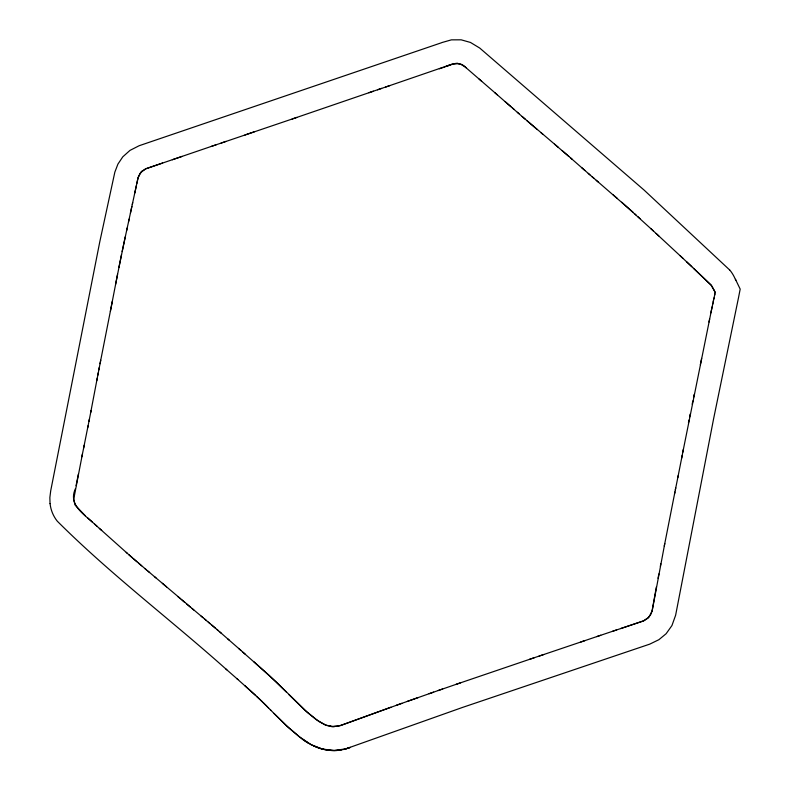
<?xml version="1.0" encoding="UTF-8"?>
<svg xmlns="http://www.w3.org/2000/svg" width="790" height="790" viewBox="0 0 790 790"><rect width="100%" height="100%" fill="white"/><g stroke="black" fill="none" stroke-linecap="round" stroke-linejoin="round"><path stroke-width="1.19" d="M97.279 378.005L90.672 412.637M664.775 543.53L652.293 610.186L650.664 614.709L647.968 618.106L644.206 620.594L620.693 628.563M96.765 380.711L100.725 360.22M656.352 587.01L651.987 611.43L648.738 617.346L643.1 621.108L612.714 631.23M658.031 578.3L658.87 573.945M682.787 452.334L712.126 306.836M97.792 375.309L98.316 372.603M660.331 566.341L660.815 563.803M681.652 458.22L683.35 449.392M98.839 369.898L99.362 367.192M110.363 311.388L117.552 274.298M91.097 410.464L88.974 421.337M112.338 301.267L100.044 363.706M115.587 284.41L121.522 254.499M682.224 455.277L677.82 477.594M75.494 488.576C68.138 503.931 82.545 513.243 92.361 522.101M688.446 422.907L689.018 419.964M664.281 546.068L674.937 491.973M82.456 453.904L73.697 499.339L75.07 505.017L85.379 515.821M83.622 448.128L89.398 419.164M87.68 427.854L88.105 425.682M118.885 267.553L125.274 236.783M76.067 485.682L78.378 474.128M689.601 417.031L690.183 414.088M674.522 494.026L675.756 487.865M675.341 489.919L678.225 475.541M81.874 456.798L84.204 445.244M709.005 322.034L709.618 319.012M134.764 193.125L138.102 177.632L140.916 172.368L145.775 168.793L162.582 163.036M136.779 183.606L138.102 177.632L139.771 173.928L142.289 170.995L145.775 168.793L216.272 144.718M692.178 404.213L692.86 400.915M700.335 364.723L701.629 358.403M710.852 312.949L714.911 293.85M693.531 397.627L694.212 394.338M122.134 251.546L127.2 227.945M136.384 185.512L132.286 204.541M712.659 304.357L712.926 303.093M714.614 295.223L715.207 292.448L711.464 285.466L686.49 261.658M131.871 206.447L128.494 222.039M130.409 213.201L132.7 202.635M713.192 301.829L713.469 300.536M713.755 299.242L714.032 297.919M126.558 230.887L129.135 219.097M497.275 94.79L465.241 67.041L461.054 64.395L457.45 63.427L452.492 64.059L385.747 86.989M466.051 67.723C459.928 60.741 451.001 64.207 443.911 67.269M390.932 707.218L340.095 725.655L333.005 726.622L326.547 725.418L319.012 721.576L307.527 712.55L276.066 681.81L253.936 661.813M401.843 703.337L341.991 725.023L338.248 726.129L331.336 726.504L325.006 724.835L316.079 719.502L304.782 710.121L289.041 694.756M396.382 705.273L433.621 692.129M407.294 701.402L418.206 697.55M429.128 693.709L442.627 688.989M438.124 690.559L460.649 682.777M373.384 91.196L292.152 119.014M456.146 684.318L534.307 657.715M211.394 146.387L296.872 117.414M377.511 89.793L389.875 85.587M172.358 159.728L182.115 156.4M221.151 143.059L226.029 141.39M368.9 92.726L381.629 88.391M529.586 659.314L543.757 654.515M596.756 636.612L616.704 629.897M580.818 642.003L600.746 635.259M439.349 68.799L441.63 68.029M244.92 134.991L254.37 131.792M539.037 656.115L584.798 640.66M442.39 67.782L443.151 67.525M299.617 736.942L311.122 744.654L322.261 749.048L334.15 750.5L345.803 748.851L462.348 707.485L649.775 644.126L658.899 639.693L666.118 633.728L671.935 625.562L675.628 615.232L713.597 418.828L738.561 297.415L740.181 289.11L735.451 279.304M345.803 748.851L350.335 747.399A51.478 51.478 0 0 1 345.803 748.851C329.262 753.818 311.734 747.34 299.054 736.497M270.368 709.815L286.069 725.368L299.41 736.784M298.689 736.211L288.577 727.679L273.903 713.41M154.406 576.582L215.255 628.03M192.029 608.527L193.836 610.038M201.075 616.072L202.882 617.582M204.689 619.093L206.486 620.604M186.608 603.985L190.222 607.016M522.17 116.525L558.342 147.384M148.026 571.2L156.005 577.925M541.111 132.858L543.026 134.478M554.521 144.155L568.928 156.459M144.837 568.504L149.616 572.543M208.293 622.125L210.091 623.646M146.427 569.847L128.879 554.728M181.996 600.084L184.811 602.474M211.898 625.167L218.395 630.726M138.467 563.102L141.647 565.808M162.375 583.316L166.581 586.901M537.289 129.619L526.999 120.761M177.78 596.499L180.594 598.889M562.164 150.633L572.148 159.274M596.233 180.298L632.968 212.174M591.987 176.634L598.356 182.125M613.238 194.903L617.484 198.567M216.825 629.383L221.526 633.432M136.877 561.749L133.303 558.649M588.254 173.405L594.11 178.471M479.056 79.01L481.663 81.261M621.73 202.23L653.429 230.986M494.678 92.539L525.389 119.349M505.077 101.564L510.903 106.63M219.966 632.079L240.812 650.328M589.873 174.807L581.805 167.757M238.629 648.412L269.123 675.361L286.464 692.149M570.538 157.872L585.025 170.581M512.522 108.042L514.132 109.455M227.757 638.863L229.317 640.216M243.004 652.244L245.186 654.16M225.841 668.962L237.839 679.479M236.842 678.6L255.318 695.101M517.341 112.289L518.951 113.701M226.839 669.841C170.808 619.755 110.462 574.31 57.255 521.153A33.891 33.891 0 0 1 50.076 503.615M132.414 557.868L126.232 552.368M244.831 685.621L260.216 699.733M99.352 528.372L127.111 553.158M87.7 517.914L101.683 530.455M94.691 524.195L97.022 526.278M634.982 214.001L635.98 214.919M637.984 216.746L639.979 218.583M656.115 233.475L682.935 258.35M650.733 228.508L658.801 235.953M680.259 255.861L691.813 266.625M693.581 268.284L711.099 285.081L714.15 290.187M256.553 696.247L262.635 702.073M260.819 700.315L266.22 705.628M263.228 702.665L267.405 706.823M266.813 706.221L268.59 708.018M267.998 707.415L270.95 710.408M729.595 269.904L644.067 190.054L479.728 48.052L470.455 42.443L461.163 39.826L451.406 39.855L442.015 42.522A37.624 37.624 0 0 1 441.255 42.838L139.168 145.716L129.985 150.386L122.796 156.825L117.927 164.093L114.846 172.131L99.797 241.73L50.718 490.738L49.859 497.582L50.037 503.625M715.207 292.448L714.367 290.671M735.618 279.709L735.855 280.243M729.644 269.864A36.103 36.103 0 0 1 735.342 279.344M308.465 743.143A72.542 72.542 0 0 1 302.343 739.045M341.171 750.006A46.61 46.61 0 0 1 313.877 745.977M334.703 726.602A20.905 20.905 0 0 1 329.707 726.257M140.314 173.129A12.719 12.719 0 0 1 142.289 170.995M451.436 64.474A81.38 81.38 0 0 1 446.952 66.212M455.544 63.407A10.774 10.774 0 0 1 458.378 63.556"/></g></svg>
